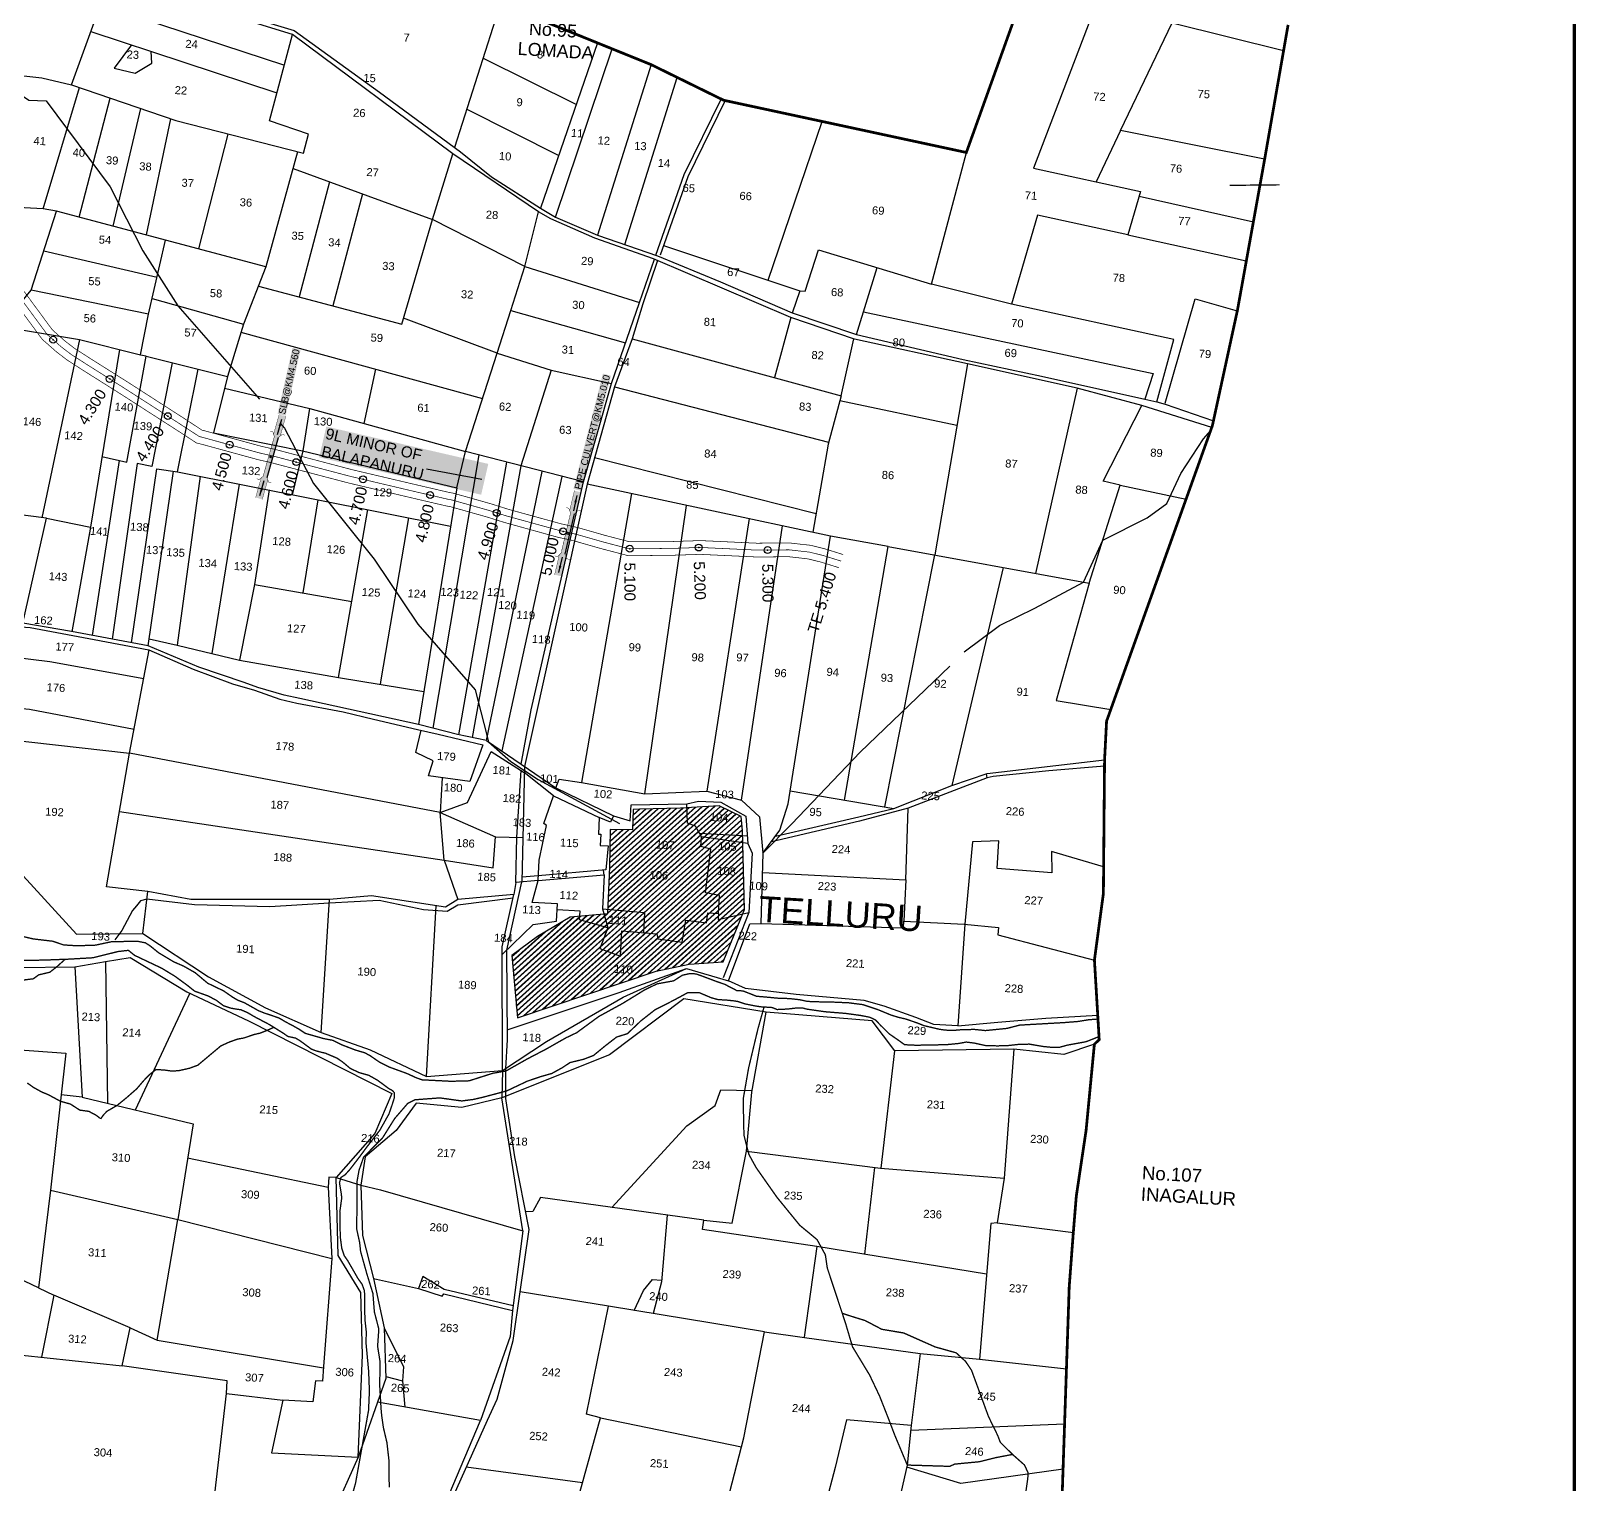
# Model space of a CAD drawing. Header units: inches. Extents: x 200778 to 204446, y 1604088 to 1611636.
# Drawn here: x 202204 to 204445, y 1608455 to 1610563 of the extents above; entities that cross this region are included whole.
import ezdxf
from ezdxf.enums import TextEntityAlignment as Align

# ---------------------------------------------------------------- set-up
doc = ezdxf.new("R2010")
doc.units = ezdxf.units.IN
doc.header["$LTSCALE"] = 15
doc.header["$MEASUREMENT"] = 0
doc.header["$PDMODE"] = 32
doc.header["$PDSIZE"] = 10
doc.linetypes.add('ACAD_ISO02W100', pattern=[15, 12, -3])
doc.linetypes.add('HIDDEN2', pattern=[0.1875, 0.125, -0.0625])
for name, color, linetype in [('CANAL1', 7, 'Continuous'), ('CS', 134, 'Continuous'), ('CSMark', 72, 'Continuous'), ('PLOTS', 7, 'Continuous'), ('PLOTS NO', 7, 'Continuous'), ('RE REMARKS', 7, 'Continuous'), ('ROADS', 1, 'Continuous'), ('STREAMS', 4, 'Continuous'), ('STRUCTURE', 5, 'Continuous'), ('TEXT', 1, 'Continuous'), ('text2', 7, 'Continuous'), ('VILLAGE BOUNDRY', 5, 'Continuous')]:
    doc.layers.add(name, color=color, linetype=linetype)
doc.styles.get("Standard").update_dxf_attribs({"font": 'arial.ttf'})
doc.dimstyles.get("Standard").update_dxf_attribs({"dimtxt": 0.18, "dimasz": 0.18, "dimexe": 0.18, "dimexo": 0.0625, "dimgap": 0.09, "dimtad": 0, "dimtih": 1, "dimtoh": 1, "dimdec": 4, "dimzin": 0, "dimdsep": 46, "dimtxsty": 'Standard', "dimcen": 0.09, "dimadec": 0, "dimazin": 0, "dimtfac": 1, "dimtdec": 4, "dimtofl": 0, "dimtmove": 0, "dimatfit": 3, "dimfxl": 1, "dimtolj": 1, "dimtzin": 0, "dimarcsym": 0})

# ---------------------------------------------------------------- blocks, each defined once
blk = doc.blocks.new('SLB')
at = {"layer": 'STRUCTURE'}
h = blk.add_hatch(dxfattribs=at)
h.set_pattern_fill('DOTS', color=6, scale=20, angle=320.3722, style=0)
h.set_pattern_definition([(320.372247934, (-159.4327, -72.9564), (1.2786241598, 0.5641323054), [0, -1.25])])
h.paths.add_polyline_path([(769699.5, 1706871.1), (769699.5, 1706861.1), (769729.1, 1706861.1), (769732.1, 1706863.1), (769792.1, 1706863.1), (769795.1, 1706861.1), (769824.7, 1706861.1), (769824.7, 1706871.1), (769795.1, 1706871.1), (769792.1, 1706869.1), (769732.1, 1706869.1), (769729.1, 1706871.1)])
at = {"layer": 'STRUCTURE', "color": 6, "const_width": 0.628}
for points in [[(769726.1, 1706877.1), (769726.1, 1706873.1), (769732.1, 1706869.1), (769792.1, 1706869.1), (769798.1, 1706873.1), (769798.1, 1706877.1)], [(769726.1, 1706855.1), (769726.1, 1706859.1), (769732.1, 1706863.1), (769792.1, 1706863.1), (769798.1, 1706859.1), (769798.1, 1706855.1)]]:
    blk.add_lwpolyline(points, dxfattribs=at)
at = {"layer": 'STRUCTURE', "color": 6, "linetype": 'ACAD_ISO02W100', "ltscale": 0.5, "const_width": 0.5}
for points in [[(769699.5, 1706871.1), (769729.1, 1706871.1)], [(769699.5, 1706861.1), (769729.1, 1706861.1)], [(769795.1, 1706871.1), (769824.7, 1706871.1)], [(769795.1, 1706861.1), (769824.7, 1706861.1)]]:
    blk.add_lwpolyline(points, dxfattribs=at)
at = {"layer": 'STRUCTURE', "color": 6}
blk.add_lwpolyline([(769732.1, 1706863.1), (769792.1, 1706863.1)], dxfattribs=at)
blk.add_lwpolyline([(769732.1, 1706863.1), (769792.1, 1706863.1)], dxfattribs=at)
at = {"layer": 'STRUCTURE', "color": 0}
blk.add_circle((769762.1, 1706866.1), 1.24, dxfattribs=at)
for points in [[(769703.8, 1706866), (769726.7, 1706866)], [(769818.6, 1706865.8), (769795.7, 1706865.8)]]:
    blk.add_leader(points, dimstyle='Standard', override={"dimasz": 10, "dimgap": 0.09, "dimtad": 0}, dxfattribs=at)

msp = doc.modelspace()

# ---------------------------------------------------------------- hatches: boundary and pattern name
at = {"layer": 'TEXT'}
h = msp.add_hatch(dxfattribs=at)
h.set_pattern_fill('JIS_RC_15', color=256, scale=0.38684, angle=-3.0356)
h.set_pattern_definition([(41.96442, (194905.1747, 1603777.6763), (-3.8800225, 4.3145865), []), (41.96442, (194905.455, 1603777.6615), (-3.8800225, 4.3145865), []), (41.96442, (194905.735, 1603777.6466), (-3.8800225, 4.3145865), [])])
h.paths.add_polyline_path([(202909.7, 1609131.4), (203111.2, 1609199.3), (203158.8, 1609209.1), (203208.2, 1609212.5), (203239.1, 1609288.4), (203236.2, 1609403.3), (203234.2, 1609423.4), (203202.4, 1609439), (203146.2, 1609435.5), (203087.1, 1609434.2), (203077.9, 1609433.5), (203076.7, 1609404.2), (203044.5, 1609404.4), (203043.4, 1609350.4), (203040.4, 1609282.4), (202986.1, 1609277.5), (202938.8, 1609249.3), (202901.7, 1609221.9)])

# ---------------------------------------------------------------- linework, layer by layer
at = {"layer": 'CANAL1', "color": 200, "const_width": 1}
for points in [[(202194.1, 1610185.3), (202235.2, 1610129.4), (202254.1, 1610112.7), (202268.1, 1610102.1), (202291.4, 1610087.1), (202345.5, 1610053), (202431.8, 1609997.4), (202452.3, 1609983.9), (202457.2, 1609982.7), (202538.6, 1609960.4), (202557.7, 1609956.1), (202564.6, 1609954.3), (202669.8, 1609926.6), (202765, 1609904.2), (202810.5, 1609893.6), (202817.1, 1609892.4), (202871.3, 1609877.1), (202896.6, 1609869.1), (202973.6, 1609847.9), (202990, 1609844.3), (203000.7, 1609841.6), (203036.3, 1609831.4), (203072.7, 1609821.9), (203098.6, 1609822), (203134, 1609822.3), (203175.1, 1609823.7), (203257.1, 1609819.9), (203304.4, 1609820.3), (203320.9, 1609818.4), (203334.9, 1609816.9), (203355.5, 1609811.8), (203382.4, 1609803.4)], [(202179.4, 1610171.7), (202220.4, 1610115.8), (202241.5, 1610097.2), (202256.6, 1610085.7), (202280.6, 1610070.2), (202334.7, 1610036.1), (202420.9, 1609980.6), (202444.1, 1609965.4), (202452.1, 1609963.4), (202533.8, 1609941), (202553, 1609936.7), (202559.5, 1609934.9), (202665, 1609907.2), (202760.5, 1609884.7), (202806.4, 1609874), (202812.6, 1609872.9), (202865.6, 1609857.9), (202891, 1609850), (202968.9, 1609828.4), (202985.4, 1609824.9), (202995.4, 1609822.3), (203031, 1609812.1), (203070.1, 1609801.9), (203098.8, 1609802), (203134.4, 1609802.4), (203175, 1609803.7), (203256.8, 1609799.9), (203303.3, 1609800.3), (203318.6, 1609798.6), (203331.4, 1609797.1), (203350.2, 1609792.5), (203376.4, 1609784.3)]]:
    msp.add_lwpolyline(points, dxfattribs=at)
at = {"layer": 'CANAL1', "color": 1, "linetype": 'HIDDEN2', "ltscale": 4, "const_width": 1}
msp.add_lwpolyline([(202186.7, 1610178.5), (202227.8, 1610122.6), (202247.8, 1610105), (202262.3, 1610093.9), (202286, 1610078.7), (202340.1, 1610044.5), (202426.3, 1609989), (202448.2, 1609974.7), (202454.7, 1609973), (202536.2, 1609950.7), (202555.3, 1609946.4), (202562.1, 1609944.6), (202667.4, 1609916.9), (202762.7, 1609894.4), (202808.4, 1609883.8), (202814.8, 1609882.6), (202868.4, 1609867.5), (202893.8, 1609859.5), (202971.2, 1609838.2), (202987.7, 1609834.6), (202998, 1609832), (203033.7, 1609821.8), (203071.4, 1609811.9), (203098.7, 1609812), (203134.2, 1609812.4), (203175.1, 1609813.7), (203257, 1609809.9), (203303.9, 1609810.3), (203319.7, 1609808.5), (203333.2, 1609807), (203352.9, 1609802.2), (203379.4, 1609793.9)], dxfattribs=at)
at = {"layer": 'CS'}
for p in [(202236.4, 1610115), (202318.5, 1610058.2), (202402.7, 1610004.2), (202492.3, 1609962.7), (202589.1, 1609937.5), (202685.9, 1609912.6), (202783.2, 1609889.7), (202879.8, 1609863.9), (202976.1, 1609837.1), (203072.8, 1609811.9), (203172.8, 1609813.6), (203272.7, 1609810)]:
    msp.add_point(p, dxfattribs=at)
at = {"layer": 'PLOTS'}
for points in [[(202064, 1610530.9), (202129.2, 1610512), (202167.8, 1610500.7), (202220, 1610494.8), (202262.9, 1610484.9), (202319, 1610639.8), (202321.4, 1610648.7), (202367, 1610770.6)], [(203675.3, 1610658.2), (203754, 1610615), (203859.4, 1610574.9), (204021.2, 1610534.8)], [(203754, 1610615), (203658.3, 1610363.9), (203813.6, 1610330.1), (203795, 1610267), (203664.3, 1610295.7), (203626.4, 1610166.7)], [(202304.9, 1610601), (202571.8, 1610513.5)], [(202885.3, 1610602.6), (202818.7, 1610393.7)], [(202291, 1610562.3), (202561, 1610473.3)], [(203784.4, 1610418.4), (203859.4, 1610574.9)], [(202262.9, 1610484.9), (202414.3, 1610433), (202599.7, 1610385.6), (202606.8, 1610413.4), (202550.1, 1610432.5), (202583.8, 1610558)], [(202350, 1610542.9), (202324.8, 1610509), (202355.3, 1610501.6), (202379.5, 1610516.3), (202378.8, 1610533.4)], [(203026, 1610545.6), (202943.5, 1610305.7)], [(202860.1, 1610523.6), (202995.3, 1610456.2)], [(202965.2, 1610293), (203047.4, 1610536.9)], [(203103.9, 1610514.1), (203026, 1610266.6)], [(203065.8, 1610253), (203141.5, 1610495.6)], [(202222.1, 1610305), (202274.6, 1610480.9)], [(202274.2, 1610292.9), (202318.9, 1610465.7)], [(202323.5, 1610279.8), (202363.6, 1610450.3)], [(203110.4, 1610237.8), (203151.8, 1610355), (203205.4, 1610464.2)], [(203211, 1610462), (203156.8, 1610351.6), (203116.9, 1610237.6)], [(202406.4, 1610435.7), (202371.4, 1610267.1)], [(202836.5, 1610449.6), (202969.9, 1610382.4)], [(203273.5, 1610201.4), (203351.7, 1610431.7)], [(202447.7, 1610246.7), (202490.3, 1610413.5)], [(203993.7, 1610377), (203784.4, 1610418.4), (203749.4, 1610344.1)], [(202590.9, 1610387.8), (202545.1, 1610220.8), (202241.2, 1610301.7)], [(202920.6, 1610221.5), (202786.6, 1610289.6), (202815.9, 1610384.6)], [(203319.3, 1610186.1), (203327.2, 1610185.7), (203346.5, 1610245.4), (203510.4, 1610195.7), (203561, 1610386.7)], [(202584.3, 1610363.5), (202786.6, 1610289.6)], [(202637.4, 1610344.1), (202593, 1610177.3)], [(202161.3, 1610134.9), (202170.3, 1610170), (202187, 1610165.7), (202204.6, 1610186.8), (202241.2, 1610301.7), (202222.1, 1610305), (202176.3, 1610307.4), (202137.2, 1610317.1)], [(202685.3, 1610326.6), (202642.1, 1610164.3)], [(203811.6, 1610323.4), (203977.3, 1610285.9)], [(202545.1, 1610220.8), (202512.3, 1610137.5), (202489.3, 1610061.6), (202468.9, 1609980.2), (202598, 1609954.1), (202821.8, 1609900.1), (202834.5, 1609952.8), (202880.3, 1610095.8), (202900.1, 1610157.6), (202920.6, 1610221.5), (202940.6, 1610300.7)], [(202534.1, 1610193), (202742.2, 1610137.6), (202786.6, 1610289.6)], [(202374.7, 1610152.1), (202399.5, 1610259.6)], [(203121.9, 1610251.9), (203319.3, 1610186.1), (203308.5, 1610153.8)], [(203795, 1610267), (203967.1, 1610229.3)], [(202222.9, 1610244.2), (202387.1, 1610205.8)], [(203005.6, 1609908.8), (203046.3, 1610051.7), (203086.8, 1610169.2), (203108.7, 1610231.8)], [(203112.8, 1610230), (203091.9, 1610167.2), (203076.2, 1610116.4), (203050.6, 1610046.8), (203010.8, 1609905.6)], [(202920.6, 1610221.5), (203086.8, 1610169.2)], [(203401.9, 1610122.6), (203431.4, 1610219.7)], [(202274.6, 1610115.3), (202363.3, 1610093.1), (202374.7, 1610152.1), (202204.6, 1610186.8)], [(203837.4, 1610024.8), (203862.1, 1610115.3), (203626.4, 1610166.7), (203510.4, 1610195.7)], [(202380, 1610174.8), (202512.3, 1610137.5)], [(203849.3, 1610023), (203892.9, 1610174.5), (203954, 1610156.9)], [(202880.3, 1610095.8), (202744.7, 1610146.2)], [(202900.1, 1610157.6), (203066.5, 1610110.4)], [(203306.6, 1610147.3), (203282.9, 1610060.1)], [(203412, 1610155.7), (203831.8, 1610066), (203819.7, 1610028.8)], [(202170.3, 1610132.6), (202274.6, 1610115.3), (202219.8, 1609856.9)], [(202508.8, 1610125.9), (202859.2, 1610029.9)], [(203076.2, 1610116.4), (203379.5, 1610033.8), (203397.7, 1610116.3)], [(202332.4, 1610100.8), (202290.5, 1609843.4)], [(202307.1, 1609945.7), (202343.2, 1609937.3), (202371.5, 1610091.1), (202363.2, 1610092.7)], [(202371.5, 1610091.1), (202489.3, 1610061.5)], [(202880.3, 1610095.8), (202958.6, 1610071), (203046.3, 1610051.7)], [(202409.2, 1610081.6), (202379.7, 1609931.1), (202358.2, 1609935.3), (202322, 1609680.6)], [(202349.9, 1609675.4), (202386.7, 1609927.8), (202416.9, 1609923.4), (202446.5, 1610072.3)], [(202687.7, 1609993.6), (202704.3, 1610072.3)], [(202958.6, 1610071), (202914.7, 1609932.2)], [(203562.5, 1610080), (203515.3, 1609802.9)], [(203050.6, 1610046.8), (203361.1, 1609966.5)], [(202485.1, 1610044.8), (202608.8, 1610015.5), (202834.5, 1609952.8)], [(203379.5, 1610033.8), (203360.4, 1609963.8), (203338.3, 1609835.8)], [(203377.5, 1610026.7), (203547.3, 1609991)], [(203721.7, 1610044.7), (203661.4, 1609776)], [(202583.7, 1609890.3), (202599, 1609953.8), (202608.8, 1610015.5)], [(203784.2, 1609903.9), (203759.3, 1609909.8), (203815.5, 1610019.6)], [(202293.4, 1609685.9), (202332.4, 1609939.8)], [(202853.7, 1609947.9), (202787, 1609551.6)], [(202824.9, 1609541.9), (202894.3, 1609937.4)], [(202915.3, 1609499.4), (202929.6, 1609578.1), (203005.6, 1609908.8), (202834.5, 1609952.8)], [(203021.7, 1609944.3), (203343, 1609863.2)], [(201567.1, 1609923.5), (201646.2, 1609900), (201706, 1609873.8), (201730.7, 1609866.3), (201892.9, 1609791.8), (201941.9, 1609774.6), (201971.3, 1609766.3), (202048.3, 1609735.2), (202116.1, 1609707.4), (202148.6, 1609701.5), (202202.9, 1609697.7), (202295.7, 1609680.2), (202375.3, 1609665.1), (202439.6, 1609637.2), (202496.4, 1609615.7), (202528.4, 1609606.6), (202565, 1609593.8), (202589.9, 1609587.9), (202656.9, 1609575.3), (202701.2, 1609564.8), (202764.8, 1609549.8), (202795, 1609542.7), (202859.6, 1609527.5)], [(202374.1, 1609670.9), (202411.1, 1609924.3)], [(202449.4, 1609917), (202416.2, 1609672.1)], [(202416.9, 1609923.4), (202812.8, 1609844.8)], [(202914.7, 1609932.2), (202844.1, 1609538)], [(202865.1, 1609533.7), (202945.9, 1609924.1)], [(202974.4, 1609916.8), (202887, 1609518.8)], [(202466.8, 1609659.9), (202506.6, 1609905.6)], [(202549.6, 1609897.1), (202528.6, 1609760.2), (202506.9, 1609650.3)], [(202821.8, 1609900.1), (202766.2, 1609557)], [(202865.1, 1609533.7), (202965.4, 1609465.1), (202970.4, 1609477.5), (203002.8, 1609472.9), (203094.4, 1609456.1), (203184.4, 1609460.4), (203234.7, 1609447.2), (203261.2, 1609422.9), (203266, 1609370), (203290.3, 1609403.4), (203302.7, 1609442), (203363.9, 1609830.3), (203010.8, 1609905.6), (202920, 1609496.2)], [(203075.2, 1609891.8), (203002.8, 1609472.9)], [(203739.2, 1609761.7), (203784.2, 1609903.9), (203879.7, 1609883.7)], [(202599.1, 1609747.8), (202620.7, 1609882.9)], [(202650.3, 1609624.9), (202693, 1609868.6)], [(203094.4, 1609456.1), (203155.2, 1609874.8)], [(202192.6, 1609704.1), (202226.6, 1609856.1), (202154.2, 1609865.2)], [(202226.6, 1609856.1), (202290.5, 1609843.4), (202263.3, 1609691.5)], [(202751.9, 1609856.9), (202711.8, 1609621.6), (202710.7, 1609615.1)], [(203245.8, 1609855.5), (203184.4, 1609460.4)], [(203234.7, 1609447.2), (203294.5, 1609845.1)], [(203384.3, 1609447.2), (203447.6, 1609815.3), (203363.9, 1609830.3)], [(203442.6, 1609437.3), (203515.3, 1609802.9)], [(203447.6, 1609815.3), (203739.2, 1609761.7), (203691.3, 1609591.7), (203770.5, 1609578.6)], [(203614.5, 1609784.6), (203540, 1609468.2)], [(202528.6, 1609760.2), (202669.7, 1609735.4)], [(202865.1, 1609533.7), (202823.1, 1609542.3), (202787, 1609551.6), (202766.2, 1609557), (202594.4, 1609594.6), (202571.6, 1609599.5), (202533.4, 1609610.7), (202513.3, 1609617.7), (202447.5, 1609640.1), (202374.1, 1609670.9), (202262.9, 1609691.6), (202192.6, 1609704.1), (202153.1, 1609706.2), (202125.8, 1609714.9)], [(202116.1, 1609707.4), (202094.1, 1609593.6), (202138.6, 1609585), (202202.2, 1609578.9), (202353.9, 1609550.2)], [(202367.7, 1609623.2), (202231.5, 1609647.9), (202144.6, 1609658.3), (202108, 1609665.4)], [(202375.6, 1609681.3), (202416.2, 1609672.1), (202506.9, 1609650.3), (202650.3, 1609624.9), (202774, 1609604.9)], [(202800.5, 1609479.7), (202797.8, 1609429.4), (202347.3, 1609515.5), (202375.6, 1609665.1)], [(202132, 1609539.7), (202347.3, 1609515.5)], [(202859.6, 1609527.5), (202840.7, 1609474.2), (202780.6, 1609482.4), (202787.8, 1609504.2), (202762.5, 1609516.2), (202770.1, 1609548.6)], [(202107.2, 1609356.5), (202192.9, 1609337.5), (202270.4, 1609252.5), (202366.7, 1609253.8), (202373.6, 1609314.7), (202313.6, 1609321.6), (202347.3, 1609515.5)], [(202797.8, 1609429.4), (202837.2, 1609443.5), (202871.5, 1609517.9), (202919.8, 1609487.5)], [(202907.7, 1609327.9), (202909.1, 1609393.3), (202915.2, 1609490.4)], [(202920, 1609496.2), (202916.4, 1609328.6)], [(202939.8, 1609330.6), (202941.3, 1609360), (202952.2, 1609410.2), (202948.1, 1609413.5), (202962, 1609453.6), (202919.8, 1609487.5)], [(203305.6, 1609460.5), (203455.6, 1609435.1), (203540, 1609468.2), (203591, 1609485.6), (203761.5, 1609505.5)], [(203761.4, 1609496.6), (203680.5, 1609489.6), (203599.8, 1609481.4), (203591.1, 1609479.4), (203590.4, 1609485.5)], [(202965.4, 1609465.1), (203049, 1609424.3), (203044.8, 1609415.1), (203028.5, 1609422.2)], [(203591.1, 1609479.4), (203476.8, 1609435.6), (203406, 1609416.7), (203278.2, 1609386.7)], [(202962, 1609453.6), (203028.5, 1609422.2), (203027.2, 1609397.9), (203030.8, 1609397.7), (203029.9, 1609381.4), (203041.5, 1609380.8), (203038, 1609345.9), (202940.1, 1609337.3), (202916.6, 1609335.3)], [(203049, 1609424.3), (203073.6, 1609417), (203074.8, 1609440.5), (203155.5, 1609441.8), (203172.6, 1609445.9), (203204.7, 1609444.2), (203241.3, 1609424), (203244, 1609384.5), (203250.2, 1609370.2), (203245.7, 1609284.2), (203208.3, 1609189.4)], [(203201.6, 1609282.9), (203202.9, 1609308.8), (203182.7, 1609312.6), (203190.3, 1609376.1), (203175.9, 1609379.9), (203176.6, 1609393.9), (203168.2, 1609409.3), (203156.6, 1609414), (203155.5, 1609441.8)], [(202332.5, 1609430.7), (202803.4, 1609360.1), (202797.8, 1609429.4)], [(202797.8, 1609429.4), (202877.9, 1609394), (202917.8, 1609393.1)], [(203284.1, 1609394.8), (203325.9, 1609404.7), (203404.9, 1609423), (203455.6, 1609435.1)], [(203473.3, 1609331.4), (203476.8, 1609435.6)], [(203173.6, 1609399.3), (203243.2, 1609395.3)], [(202803.4, 1609360.1), (202874.4, 1609349), (202877.9, 1609394)], [(203244, 1609384.5), (203176.6, 1609393.9)], [(203760.1, 1609350.5), (203684.6, 1609372.6), (203685, 1609341.6), (203605.8, 1609348), (203607.9, 1609387.9), (203569.7, 1609386.5), (203558.6, 1609267.1)], [(202803.4, 1609360.1), (202823.5, 1609302.9), (202805.6, 1609291.8), (202698, 1609308.2), (202637, 1609303.1), (202436.2, 1609303), (202373.6, 1609314.7)], [(203266, 1609370), (203262.8, 1609268.1), (203469.6, 1609262), (203470.1, 1609271.8), (203557.9, 1609267.2), (203607.5, 1609262.6), (203606.5, 1609251.7), (203746.8, 1609215.2)], [(202887.8, 1609223), (202932.6, 1609267), (202966.7, 1609271.5), (202968.1, 1609296.7), (202931.1, 1609298.7), (202939.8, 1609330.6), (202907.7, 1609327.9), (202904.7, 1609310.3)], [(202939.8, 1609330.6), (203035.6, 1609338.7), (203033, 1609289.7), (203041, 1609262.1), (203000, 1609273.7), (203000.7, 1609286.1), (202967.6, 1609287.8)], [(203035.6, 1609338.5), (203034.9, 1609345.6)], [(203265.2, 1609342.4), (203473.3, 1609331.4), (203470.2, 1609271.8)], [(202777.9, 1609046.1), (202888.2, 1609054.9), (202887.7, 1609234.6), (202904.7, 1609310.3), (202823.5, 1609302.9)], [(202892.9, 1609016), (202893, 1609058), (202895.2, 1609099.5), (202894.6, 1609229.7), (202916.4, 1609328.6)], [(202903.5, 1609305.1), (202823.5, 1609294.7), (202807.7, 1609285.6), (202773.6, 1609287.8), (202709.2, 1609301.4), (202636.7, 1609297.9), (202550.7, 1609292.5), (202441.6, 1609295.4), (202372.3, 1609303.3), (202363.3, 1609301.1), (202357.2, 1609293.9), (202351.5, 1609286.9), (202336.2, 1609258), (202325.8, 1609244.3)], [(202366.7, 1609253.8), (202461.7, 1609190.6), (202544.3, 1609145.8), (202625.2, 1609109.9), (202637, 1609303.1)], [(202625.2, 1609109.9), (202696.2, 1609084.9), (202777.9, 1609046.1), (202792.1, 1609293.9)], [(203041, 1609262.1), (203029.5, 1609231.9), (203059.1, 1609220.6), (203061.1, 1609257.5), (203112.2, 1609253), (203113.6, 1609246.2), (203148.6, 1609241.3), (203154.1, 1609273), (203184, 1609269.2), (203185.8, 1609283.8), (203201.6, 1609282.9), (203201.1, 1609274.2), (203245.7, 1609284.2)], [(203033, 1609289.7), (203094.3, 1609284), (203092.7, 1609254.7)], [(203548.6, 1609119.9), (203513.9, 1609121.8), (203487.9, 1609131.7), (203441.7, 1609148.3), (203412.8, 1609156.6), (203314.1, 1609165.4), (203240.8, 1609173.7), (203216, 1609185.2), (203246.9, 1609267.9), (203262.8, 1609268.1)], [(203558.6, 1609267.1), (203548.6, 1609119.9), (203606.5, 1609124.9), (203676.1, 1609130.8), (203751.6, 1609135.3)], [(202182.3, 1609204.4), (202268, 1609205.5), (202312.5, 1609212.9), (202348.1, 1609218.7), (202430.5, 1609168.9), (202519.8, 1609127.2), (202727.8, 1609021.4), (202702.9, 1608963.7), (202646.7, 1608899.6), (202636.1, 1608900.1), (202635.3, 1608885.9), (202640.8, 1608782.1), (202628.5, 1608625.6), (202626.9, 1608604.3), (202616.9, 1608604.9), (202613.3, 1608574.4), (202569.4, 1608576.7), (202553.3, 1608500.5), (202678.8, 1608493.8), (202604.2, 1608327.8)], [(202268, 1609205.5), (202278.4, 1609016.4), (202247.9, 1609019.8)], [(202312.5, 1609212.9), (202315.4, 1609007.5)], [(202888.2, 1609054.9), (202952, 1609096.9), (203063, 1609161.2), (203154.9, 1609202.8), (203216, 1609185.2)], [(202895.1, 1609113.9), (203057.3, 1609167.9), (203154.9, 1609202.8)], [(202355.6, 1608997.7), (202434.7, 1609166.9)], [(203746.7, 1609093), (203702.2, 1609078.4), (203629.7, 1609085.8), (203457.4, 1609083.3), (203424.4, 1609127), (203270.4, 1609139.8), (203151.2, 1609159), (203043.6, 1609077.9), (202887.3, 1609015.1), (202829.2, 1609001.4), (202762.9, 1609007.5), (202734.1, 1608968.1), (202689.1, 1608929.8), (202682.5, 1608888.4), (202711.4, 1608881.8), (202917.9, 1608822.5), (202887.3, 1609015.1)], [(203180.2, 1608837.7), (203221.1, 1608833.3), (203241.9, 1608937.7), (203249.8, 1609023.3), (203270.4, 1609139.8)], [(202046.8, 1608902.1), (202061.9, 1609094), (202254.6, 1609080), (202232.4, 1608881.6), (202215, 1608739.7), (202166.5, 1608762.9), (202111.8, 1608765.8), (202088.8, 1608779.2)], [(203437.4, 1608913.2), (203457.4, 1609083.3)], [(203629.7, 1609085.8), (203615.8, 1608899), (203605.6, 1608834.1), (203596.5, 1608833.1), (203579.9, 1608636.2)], [(202888.2, 1609054.9), (202887.3, 1609015.1)], [(202278.4, 1609016.4), (202439.4, 1608977.5), (202417, 1608838.9)], [(202721.2, 1608139.4), (202766.8, 1608302), (202817.4, 1608438.8), (202866.5, 1608547.7), (202880.3, 1608578.4), (202903.7, 1608663.5), (202913.9, 1608733.8), (202927, 1608824.2), (202906.1, 1608929.9), (202892.7, 1609017.3)], [(203046.9, 1608856.3), (203155.7, 1608974.7), (203196.5, 1609004.3), (203204.7, 1609026.8), (203250.3, 1609026.1)], [(202431.5, 1608928.3), (202635.3, 1608885.9)], [(203241.9, 1608937.7), (203436.6, 1608913.3), (203615.8, 1608899)], [(203427.6, 1608914.4), (203413.4, 1608788.4)], [(202232.4, 1608881.6), (202417, 1608838.9)], [(202646.7, 1608899.6), (202682.5, 1608888.4)], [(202678.8, 1608493.8), (202685, 1608641.9), (202682.7, 1608733.1), (202649.9, 1608786.6), (202646.7, 1608899.6)], [(202682.5, 1608888.4), (202685.3, 1608815.6), (202701, 1608753.1), (202716.5, 1608681.7), (202719.1, 1608608.3), (202678.8, 1608493.8)], [(203590.3, 1608759.5), (203344.2, 1608799.6), (203178.2, 1608824.4), (203180.2, 1608837.7), (202943.4, 1608870.7), (202932.4, 1608850.2), (202921.9, 1608850.1)], [(202387.2, 1608663.6), (202417, 1608838.9), (202640.8, 1608782.1)], [(203127, 1608845.1), (203118.7, 1608748.4), (203106.8, 1608702.3)], [(202917.9, 1608822.5), (202902.8, 1608706.6), (202899.4, 1608669.3), (202856.5, 1608547.4), (202707, 1608573.7)], [(203605.6, 1608834.1), (203716.2, 1608820)], [(203344.2, 1608799.6), (203325.8, 1608667.9)], [(202701, 1608753.1), (202766.1, 1608738.7), (202800.6, 1608727.5), (202802.9, 1608731.1), (202902.8, 1608706.6)], [(202903.7, 1608713.6), (202803.6, 1608737.1), (202772.4, 1608756.1), (202766.1, 1608738.7)], [(203079.1, 1608706.8), (203092.5, 1608736), (203105.8, 1608751.9), (203118.9, 1608750.8)], [(202215, 1608739.7), (202237.5, 1608728.9), (202219.3, 1608639.2)], [(202348.2, 1608681.7), (202237.5, 1608728.9)], [(202912.1, 1608123.3), (203030.1, 1608550.9), (203010.1, 1608556.4), (203041.7, 1608712.9), (202913.9, 1608733.8)], [(203158.3, 1608189.3), (203207.6, 1608404.4), (203238.1, 1608521.9), (203268.2, 1608675.9), (203041.7, 1608712.9)], [(202487.9, 1608586.3), (202488.8, 1608604.8), (202336.7, 1608626.4), (202348.2, 1608681.7), (202387.2, 1608663.6), (202628.4, 1608623.4)], [(202716.5, 1608681.7), (202744.6, 1608624.9), (202743.2, 1608604.6)], [(203268.2, 1608675.9), (203326.3, 1608667.8), (203493.8, 1608644.4), (203579.9, 1608636.2), (203706.2, 1608622.4)], [(202136.4, 1607943.9), (202135.3, 1608046), (202144, 1608253.6), (202150.1, 1608337.7), (202167.2, 1608452.6), (202191.6, 1608642.2), (202336.7, 1608626.4)], [(203493.8, 1608644.4), (203481.1, 1608539.8), (203475.3, 1608482.6), (203454.6, 1608391), (203436.4, 1608307.9)], [(202719, 1608611), (202743.2, 1608604.6), (202746.7, 1608566.7)], [(202452.3, 1608282.8), (202487.9, 1608586.5), (202569.4, 1608576.7)], [(202782.8, 1608373.5), (202856.5, 1608547.4)], [(203030.1, 1608550.9), (203234.8, 1608509.2)], [(203481.1, 1608539.8), (203387, 1608548.4), (203370.7, 1608479.2), (203314.8, 1608266.5), (203267.4, 1608252.1), (203266.7, 1608235.4)], [(203480.4, 1608533.2), (203703.5, 1608542.4)], [(203004.1, 1608456.6), (202835.7, 1608479.4)], [(203701.3, 1608476.8), (203553.2, 1608455.7), (203474.5, 1608479.3)]]:
    msp.add_lwpolyline(points, dxfattribs=at)
at = {"layer": 'ROADS', "linetype": 'ACAD_ISO02W100'}
for points in [[(201951.5, 1610883.9), (201950.3, 1610843.1), (201996.4, 1610763.5), (202100.3, 1610595), (202167.5, 1610486), (202200.9, 1610462.7), (202226.2, 1610461.4), (202319.3, 1610336.7), (202366.5, 1610244), (202417.4, 1610164.3), (202572.1, 1609986.8), (202614.2, 1609906.7), (202701.9, 1609796.5), (202765.4, 1609702.4), (202848.3, 1609607.3), (202861.2, 1609558.3), (202867.7, 1609531.9), (202900.5, 1609503.2), (202939.9, 1609477), (203057.8, 1609413.3)], [(203266, 1609370), (203307.8, 1609412.7), (203407.2, 1609516.8), (203558, 1609662.1), (203609.3, 1609700.5), (203660.5, 1609725.5), (203731, 1609763.2), (203759, 1609824.4), (203823.1, 1609856.6), (203852, 1609877.5), (203871.9, 1609920.9), (203905, 1609971.5), (203915.3, 1609983.1)]]:
    msp.add_lwpolyline(points, dxfattribs=at)
at = {"layer": 'ROADS', "color": 1}
for points in [[(203917, 1609987.9), (203815.5, 1610019.6), (203721.7, 1610044.7), (203562.5, 1610080), (203398.6, 1610116.1), (203306.6, 1610147.3), (203107.1, 1610232.4), (203022, 1610262.2), (202958.2, 1610290.4), (202940.6, 1610300.7), (202815.9, 1610384.6), (202583.8, 1610558), (202319, 1610639.8), (202271.3, 1610673.5), (202227.5, 1610697.4), (202188.9, 1610703.4), (202166.5, 1610717.9), (202133.3, 1610739.5), (201990.3, 1610822.7), (201891.5, 1610873.2)], [(202191, 1610708.2), (202229.4, 1610702.6), (202321.4, 1610648.7), (202424.5, 1610612.1), (202490.9, 1610592.3), (202586.2, 1610563.8), (202709.8, 1610474.2), (202827.2, 1610387.5), (202872.3, 1610351.3), (202943.5, 1610305.7), (202965.2, 1610293), (203026, 1610266.6), (203112.8, 1610237), (203204.5, 1610198.9), (203308.4, 1610153.9), (203401.9, 1610122.6), (203556.6, 1610086.3), (203670.2, 1610062), (203819.7, 1610028.8), (203837.4, 1610024.8), (203849.2, 1610021.7), (203919.4, 1609997.2)]]:
    msp.add_lwpolyline(points, dxfattribs=at)
at = {"layer": 'STREAMS', "const_width": 1.93}
for points in [[(203751.9, 1609129.6), (203738.6, 1609128.6), (203723.2, 1609126.1), (203703.5, 1609124.5), (203638.3, 1609120.8), (203619.8, 1609116), (203588.6, 1609112.9), (203573.1, 1609114.5), (203555.8, 1609114.3), (203548.5, 1609113.7), (203541.6, 1609113), (203535.2, 1609113.3), (203529.1, 1609113.7), (203520.8, 1609115), (203512.5, 1609117), (203499.9, 1609119.9), (203489.8, 1609123.9), (203473, 1609129.7), (203462.8, 1609132), (203452, 1609135.3), (203432.3, 1609143.4), (203411.1, 1609150.5), (203390, 1609153.2), (203369.5, 1609154.1), (203357.8, 1609154.5), (203343.8, 1609154.6), (203330.4, 1609155.2), (203319.4, 1609157.6), (203307.9, 1609158.9), (203296.6, 1609159.7), (203288.2, 1609159.8), (203277.8, 1609160.8), (203264.6, 1609162), (203256.7, 1609162.6), (203247.5, 1609166.3), (203236.9, 1609170.4), (203228, 1609170.9), (203210.5, 1609180), (203199.1, 1609183.9), (203186.9, 1609188.5), (203175.9, 1609192.6), (203168.7, 1609195.1), (203160, 1609195.6), (203149.2, 1609193.2), (203136.4, 1609185), (203112.2, 1609180.6), (203093.5, 1609171.4), (203079, 1609162.4), (203061.3, 1609151.6), (203042.6, 1609141.4), (203028, 1609133.4), (202995.8, 1609109.8), (202980.3, 1609102.4), (202950.9, 1609085.7), (202924.4, 1609071.9), (202893.3, 1609054.3), (202874.3, 1609051), (202839.8, 1609040), (202813.5, 1609039.3), (202787.8, 1609040.6), (202771.7, 1609041.4), (202763.3, 1609044.3), (202749.6, 1609050.6), (202723.5, 1609060.1), (202710.3, 1609066.7), (202696.4, 1609076.3), (202688.3, 1609080.7), (202674.6, 1609084.7), (202655.2, 1609092.2), (202642.1, 1609098.7), (202629, 1609101.2), (202602, 1609108.9), (202592.7, 1609115.1), (202584, 1609120), (202574.2, 1609125.1), (202564.4, 1609130.9), (202551.5, 1609135.5), (202543.5, 1609138), (202534.3, 1609141.7), (202522.6, 1609148.3), (202513.5, 1609153.4), (202504.2, 1609156.9), (202496.7, 1609161.4), (202483.5, 1609170.5), (202460.5, 1609181.6), (202442.3, 1609196.9), (202425.8, 1609206.3), (202411.3, 1609212.6), (202389.3, 1609225.8), (202376.6, 1609236.1), (202370.1, 1609240.2), (202359.4, 1609242.3), (202338.7, 1609242.1), (202321.2, 1609241.8), (202297.7, 1609236.8), (202271, 1609235.9), (202251.6, 1609237.1), (202235.7, 1609242.5), (202207.7, 1609245.8), (202184.4, 1609251.2)], [(202192.8, 1609186.1), (202207.6, 1609188), (202215.4, 1609193.7), (202231.5, 1609197.5), (202241.4, 1609205.2), (202253.8, 1609216.3)], [(202193.6, 1609214.7), (202222, 1609215.1), (202259.1, 1609216.5), (202294, 1609218.5), (202330.3, 1609227.5), (202345.5, 1609229.3), (202354.5, 1609222), (202393.9, 1609203.3), (202413, 1609191.7), (202430.8, 1609178.7), (202441.5, 1609170.1), (202461.2, 1609163.1), (202473.1, 1609156.8), (202483.6, 1609148.9), (202493.6, 1609145.5), (202501.6, 1609144.1), (202508.9, 1609143), (202518, 1609139.1), (202526.3, 1609134.2), (202532.7, 1609130.7), (202549.1, 1609122.1), (202554.3, 1609119), (202571.2, 1609108.4), (202576.8, 1609104.4), (202588, 1609102), (202594.2, 1609098.3), (202603.2, 1609091.7), (202610.8, 1609086.1), (202616.6, 1609083.8), (202623.8, 1609081.8), (202631.2, 1609080.1), (202648.1, 1609072.9), (202655.4, 1609067.9), (202659.4, 1609064.7), (202667.3, 1609058), (202680.2, 1609051.9), (202694.2, 1609048), (202707, 1609040.8), (202723, 1609028.9), (202728.8, 1609025.7), (202731.4, 1609022.5), (202731.3, 1609015.4), (202728.3, 1609005.9), (202723.5, 1608992), (202710.3, 1608968.4), (202690.7, 1608943.1), (202681.1, 1608930), (202666.9, 1608911.5), (202659.8, 1608903.6), (202653.8, 1608899.8), (202651.7, 1608892), (202654.1, 1608877.7), (202655, 1608870.1), (202652.2, 1608849.9), (202652.7, 1608841.9), (202652.5, 1608831.8), (202652.7, 1608822), (202652.8, 1608814.2), (202655, 1608797), (202658.6, 1608786.3), (202663.6, 1608779.2), (202678.6, 1608753.1), (202684.5, 1608744.8), (202687.9, 1608735.5), (202688.3, 1608724.7), (202688.3, 1608710.3), (202688.6, 1608694.1), (202690.6, 1608675.9), (202690.2, 1608659.6), (202694, 1608619.1), (202695.1, 1608590.1), (202693.9, 1608562.1), (202675, 1608456.2), (202668.7, 1608433.9)], [(202723.9, 1608450.2), (202723.3, 1608491), (202720.5, 1608515.3), (202715.4, 1608537), (202712.9, 1608554.5), (202712, 1608564.2), (202710, 1608599.2), (202710.7, 1608631.7), (202707, 1608655), (202708.8, 1608679.8), (202702.3, 1608704.8), (202700.2, 1608731.5), (202691.6, 1608759.3), (202682.3, 1608792.6), (202681, 1608805.2), (202676.4, 1608826.2), (202677, 1608847.9), (202677, 1608883.1), (202677.3, 1608894.8), (202680.1, 1608910.3), (202686.8, 1608929.5), (202714, 1608956.9), (202731.8, 1608985.3), (202750.6, 1609007.1), (202761.2, 1609012.5), (202797.2, 1609015.2), (202829, 1609010.8), (202845.6, 1609012.9), (202859.9, 1609016.2), (202894.2, 1609025.3), (202924, 1609039.4), (202943.3, 1609046), (202959.6, 1609050.6), (202974.9, 1609059), (202986.2, 1609066.5), (203005.7, 1609071.2), (203020.1, 1609076.7), (203036.8, 1609090.4), (203053.7, 1609103.5), (203069.4, 1609108.4), (203088.8, 1609126.9), (203109.5, 1609143.1), (203135.7, 1609156.4), (203156.6, 1609167.7), (203173.5, 1609167.9), (203191, 1609160.5), (203200.9, 1609157.8), (203213.3, 1609157.1), (203222.8, 1609156.1), (203229, 1609155.2), (203240.2, 1609151.5), (203254.3, 1609148.7), (203262.6, 1609147.4), (203279.4, 1609146.3), (203286.5, 1609143.4), (203301.3, 1609144.1), (203312.7, 1609145.4), (203323.3, 1609145.7), (203329.6, 1609144), (203356, 1609140.2), (203385.8, 1609137.8), (203407.7, 1609134.8), (203420.9, 1609132.2), (203429.4, 1609128.2), (203436.1, 1609121), (203449.1, 1609108.1), (203463.3, 1609098.3), (203471.4, 1609092.4), (203479.6, 1609092), (203489.9, 1609091.5), (203501.1, 1609092), (203530.8, 1609092.3), (203550.1, 1609094.2), (203560.9, 1609096.2), (203572.6, 1609094.7), (203588.6, 1609091.2), (203605.2, 1609090.7), (203619.3, 1609090.9), (203637.4, 1609092.9), (203652.4, 1609093.2), (203672.5, 1609089.8), (203685.5, 1609088.5), (203695.7, 1609088.5), (203707.7, 1609091.8), (203734.6, 1609096.7), (203747.3, 1609101.7), (203753.5, 1609104.3)], [(203267.6, 1609147.1), (203258.8, 1609115.8), (203245.1, 1609058.3), (203237.3, 1609013.4), (203238.4, 1608961.1), (203245.6, 1608933.1), (203256.2, 1608913.9), (203286.3, 1608871), (203319.4, 1608830.4), (203344.5, 1608809.6), (203356.5, 1608787.5), (203359.3, 1608768.4), (203385.7, 1608688.5), (203395.9, 1608654.1), (203420.6, 1608613.3), (203435.1, 1608582.8), (203448, 1608550), (203457.1, 1608526.1), (203475.3, 1608482.6), (203536.8, 1608480.7), (203544, 1608483.9), (203558.9, 1608485.4), (203579.9, 1608487.4), (203603.5, 1608493.3), (203628, 1608498), (203645.4, 1608482.6), (203650.5, 1608471.4), (203650.1, 1608463.1), (203642.7, 1608411.9)], [(202198.8, 1609036.9), (202208, 1609030.3), (202220, 1609023.7), (202229.5, 1609019.8), (202247, 1609010.3), (202261.4, 1609006.3), (202275, 1608997.5), (202288.1, 1608995.7), (202298.8, 1608990), (202304.1, 1608985.9), (202305.8, 1608985.4), (202309.3, 1608990.4), (202314.4, 1608995.8), (202329.3, 1609004.4), (202343, 1609015.6), (202357.6, 1609028.4), (202368.4, 1609041), (202376.1, 1609048.9), (202385.6, 1609056.4), (202398, 1609055.6), (202408.3, 1609054.1), (202418.5, 1609054.7), (202434.1, 1609058.2), (202446.3, 1609062.7), (202479.7, 1609090.7), (202492.1, 1609096.3), (202503.9, 1609100.5), (202513, 1609102.1), (202528, 1609107.2), (202536.7, 1609109.2), (202546.1, 1609112.9), (202556.6, 1609117.6)], [(203628, 1608498), (203610.3, 1608515.5), (203606.4, 1608525.7), (203593.1, 1608553), (203577.6, 1608595.3), (203568.6, 1608619.9), (203559.9, 1608632.9), (203546.2, 1608645.4), (203515.6, 1608654), (203490.8, 1608665), (203470.1, 1608674.2), (203438.4, 1608679.5), (203414.2, 1608692.2), (203394.8, 1608698.2), (203381, 1608702.7)]]:
    msp.add_lwpolyline(points, dxfattribs=at)
at = {"layer": 'TEXT'}
msp.add_lwpolyline([(202909.7, 1609131.4), (203111.2, 1609199.3), (203158.8, 1609209.1), (203208.2, 1609212.5), (203239.1, 1609288.4), (203236.2, 1609403.3), (203234.2, 1609423.4), (203202.4, 1609439), (203146.2, 1609435.5), (203087.1, 1609434.2), (203077.9, 1609433.5), (203076.7, 1609404.2), (203044.5, 1609404.4), (203043.4, 1609350.4), (203040.4, 1609282.4), (202986.1, 1609277.5), (202938.8, 1609249.3), (202901.7, 1609221.9)], close=True, dxfattribs=at)
at = {"layer": 'text2', "color": 5, "const_width": 5}
msp.add_lwpolyline([(200780, 1611026.5), (204443, 1611026.5), (204443, 1604090.9), (200780, 1604090.9)], close=True, dxfattribs=at)
at = {"layer": 'VILLAGE BOUNDRY'}
for points, const_width in [([(202885.3, 1610602.6), (203103.9, 1610514.1), (203208.9, 1610462.5), (203561, 1610386.7), (203639.2, 1610604.8)], 4), ([(204027.7, 1610571.9), (203993.7, 1610377), (203954.3, 1610158.2), (203917.9, 1609990.5), (203764.4, 1609561.7), (203761.5, 1609505.5), (203760.6, 1609406.8), (203759.8, 1609311.9), (203746.8, 1609215.2), (203753.7, 1609099.8), (203746.7, 1609093), (203734.7, 1608968.1), (203720.5, 1608872.8), (203716, 1608817.9), (203710.2, 1608740.9), (203699.5, 1608423.4)], 4), ([(203943, 1610339), (204015.7, 1610339.8)], 1.87)]:
    msp.add_lwpolyline(points, dxfattribs=dict(at, const_width=const_width))

# ---------------------------------------------------------------- block references
at = {"layer": 'STRUCTURE', "color": 0}
for p, rotation in [((1634785.7, 403863.7, 100), 74.1737447763823), ((1688490.1, 470012, 100), 76.77557066952183)]:
    msp.add_blockref('SLB', p, dxfattribs=dict(at, rotation=rotation))

# ---------------------------------------------------------------- texts
at = {"layer": 'CSMark', "color": 1}
for s, rotation, p in [('4.300', 57.7476, (202307.8, 1610041.3)), ('4.400', 57.2324, (202391.8, 1609987.4)), ('4.500', 74.693, (202488.1, 1609951)), ('4.600', 75.2817, (202584, 1609924.3)), ('4.700', 76.7115, (202684.5, 1609901.5)), ('4.800', 76.9058, (202781.3, 1609876)), ('4.900', 72.6176, (202875.1, 1609849.8)), ('5.000', 77.8142, (202962.3, 1609828)), ('TE 5.400', 72.6285, (203365.1, 1609777.4))]:
    msp.add_text(s, height=16, rotation=rotation, dxfattribs=at).set_placement(p, align=Align.MIDDLE_RIGHT)
for s, rotation, p in [('5.100', 270.2104, (203072.9, 1609791.9)), ('5.200', 271.9097, (203173.5, 1609793.6)), ('5.300', 270.4986, (203272.9, 1609790))]:
    msp.add_text(s, height=16, rotation=rotation, dxfattribs=at).set_placement(p, align=Align.MIDDLE_LEFT)
at = {"layer": 'PLOTS NO'}
for s, height, p in [('24', 11.61, (202427.9, 1610538.7)), ('7', 11.6, (202744.3, 1610547.8)), ('23', 11.61, (202342.7, 1610523.3)), ('8', 11.6, (202938, 1610523.3)), ('15', 11.61, (202686.1, 1610489.4)), ('22', 11.61, (202412.4, 1610471.5)), ('72', 11.61, (203744.7, 1610462.3)), ('75', 11.61, (203896.1, 1610466.1)), ('26', 11.61, (202671.2, 1610438.8)), ('9', 11.6, (202908.2, 1610454.1)), ('41', 11.61, (202207.6, 1610398.1)), ('11', 11.61, (202987.2, 1610409.4)), ('12', 11.61, (203025.9, 1610398.6)), ('40', 11.61, (202264.4, 1610381.2)), ('10', 11.61, (202882.7, 1610375.9)), ('13', 11.61, (203078.9, 1610390.8)), ('39', 11.61, (202312.7, 1610369.9)), ('38', 11.61, (202361, 1610361.1)), ('27', 11.61, (202690.5, 1610352.7)), ('14', 11.61, (203113.1, 1610366)), ('76', 11.61, (203855.8, 1610358.1)), ('37', 11.61, (202422.3, 1610337.2)), ('65', 11.61, (203149.1, 1610329.7)), ('36', 11.61, (202506.7, 1610308.9)), ('66', 11.61, (203231.6, 1610318.2)), ('71', 11.61, (203645.5, 1610318.8)), ('28', 11.61, (202863.7, 1610290.9)), ('69', 11.61, (203423.9, 1610297.2)), ('77', 11.61, (203868, 1610281.9)), ('35', 11.61, (202581.8, 1610260.5)), ('54', 11.61, (202302.3, 1610254.7)), ('34', 11.61, (202635.1, 1610250.8)), ('33', 11.61, (202713.4, 1610216.6)), ('29', 11.61, (203001.8, 1610223.9)), ('55', 11.61, (202287.1, 1610194.5)), ('67', 11.61, (203213.8, 1610207.7)), ('78', 11.61, (203772.9, 1610199.5)), ('58', 11.61, (202463.4, 1610177.1)), ('32', 11.61, (202827.6, 1610175.5)), ('68', 11.61, (203364.4, 1610178.6)), ('30', 11.61, (202989, 1610160.2)), ('56', 11.61, (202280.3, 1610140.8)), ('81', 11.61, (203179.8, 1610135.5)), ('70', 11.61, (203625.7, 1610133.7)), ('57', 11.61, (202426.4, 1610120)), ('59', 11.61, (202696.6, 1610112.6)), ('80', 11.61, (203453.7, 1610105.9)), ('31', 11.61, (202973.7, 1610095.3)), ('82', 11.61, (203336, 1610087.3)), ('69', 11.61, (203616.1, 1610090.5)), ('79', 11.61, (203897.8, 1610089.2)), ('60', 11.61, (202599.9, 1610064.7)), ('64', 11.61, (203054.5, 1610077.6)), ('62', 11.61, (202882.7, 1610012.6)), ('83', 11.61, (203318, 1610012.6)), ('146', 11.61, (202191.9, 1609991.2)), ('140', 11.61, (202325.3, 1610012.3)), ('131', 11.61, (202520.2, 1609996.7)), ('130', 11.61, (202614.2, 1609991.4)), ('61', 11.61, (202764.3, 1610010.9)), ('142', 11.61, (202252.2, 1609970.8)), ('139', 11.61, (202352.8, 1609984.8)), ('63', 11.61, (202970.1, 1609978.9)), ('89', 11.61, (203827.5, 1609945.7)), ('84', 11.61, (203180.5, 1609944.4)), ('87', 11.61, (203617.1, 1609929.9)), ('132', 11.61, (202509.7, 1609919.9)), ('86', 11.61, (203438, 1609913.4)), ('129', 11.61, (202700.6, 1609888.7)), ('85', 11.61, (203154.3, 1609899.3)), ('88', 11.61, (203718.8, 1609892.1)), ('138', 11.61, (202347.7, 1609838.3)), ('141', 11.61, (202289.6, 1609832)), ('128', 11.61, (202554, 1609817.4)), ('137', 11.61, (202370.7, 1609804.8)), ('135', 11.61, (202400.2, 1609801.4)), ('126', 11.61, (202632.8, 1609805.7)), ('143', 11.61, (202229.7, 1609766.4)), ('134', 11.61, (202446.8, 1609785.9)), ('133', 11.61, (202498.2, 1609781.1)), ('125', 11.61, (202683.8, 1609743.5)), ('123', 11.61, (202797.8, 1609743.8)), ('121', 11.61, (202865.5, 1609743.6)), ('90', 11.61, (203773.8, 1609746.7)), ('124', 11.61, (202750.3, 1609741.6)), ('122', 11.61, (202825.7, 1609739.7)), ('120', 11.61, (202881.6, 1609724.8)), ('162', 11.61, (202208.5, 1609703)), ('119', 11.61, (202908.1, 1609710.6)), ('127', 11.61, (202575.3, 1609690.9)), ('100', 11.61, (202984.7, 1609693)), ('177', 11.61, (202239.4, 1609664.4)), ('118', 11.61, (202930.6, 1609675.4)), ('99', 11.61, (203070.8, 1609663.5)), ('98', 11.61, (203162, 1609648.9)), ('97', 11.61, (203227, 1609648.7)), ('138', 11.61, (202586, 1609609.1)), ('96', 11.61, (203282.1, 1609626.3)), ('94', 11.61, (203357.9, 1609627.7)), ('93', 11.61, (203436.5, 1609619.2)), ('92', 11.61, (203514, 1609610.8)), ('176', 11.61, (202226.6, 1609605.3)), ('91', 11.61, (203633.5, 1609599)), ('178', 11.61, (202558.8, 1609520.1)), ('179', 11.61, (202793.1, 1609505.5)), ('181', 11.61, (202873.5, 1609485.3)), ('180', 11.61, (202802.8, 1609460.1)), ('101', 11.61, (202942.4, 1609473.3)), ('187', 11.61, (202551.3, 1609435.2)), ('182', 11.61, (202888.2, 1609444.6)), ('102', 11.61, (203020.2, 1609451)), ('103', 11.61, (203196.4, 1609450.5)), ('225', 11.61, (203495.3, 1609448.3)), ('192', 11.61, (202224.5, 1609425)), ('183', 11.61, (202902.6, 1609409.6)), ('104', 11.61, (203188.7, 1609417)), ('95', 11.61, (203333.1, 1609424.6)), ('226', 11.61, (203618, 1609425.7)), ('116', 11.61, (202922.1, 1609388.8)), ('186', 11.61, (202820.6, 1609379.6)), ('115', 11.61, (202971.2, 1609380.1)), ('107', 11.61, (203110.4, 1609377)), ('105', 11.61, (203200.6, 1609374.9)), ('224', 11.61, (203365.4, 1609370.8)), ('188', 11.61, (202555.7, 1609359.1)), ('185', 11.61, (202851.4, 1609330.6)), ('114', 11.61, (202955.9, 1609334.7)), ('106', 11.61, (203101.2, 1609333.3)), ('108', 11.61, (203199.4, 1609339)), ('112', 11.61, (202970.6, 1609304)), ('109', 11.61, (203245.8, 1609317.5)), ('223', 11.61, (203345.2, 1609317.1)), ('227', 11.61, (203644.9, 1609296.5)), ('113', 11.61, (202916.5, 1609283.1)), ('111', 11.61, (203042.1, 1609267.7)), ('193', 11.61, (202291.5, 1609244.5)), ('184', 11.61, (202875.7, 1609242)), ('222', 11.61, (203230.1, 1609245.1)), ('191', 11.61, (202501.5, 1609226.3)), ('190', 11.61, (202677.5, 1609193.1)), ('110', 11.61, (203049.8, 1609196.6)), ('221', 11.61, (203386.1, 1609205.2)), ('189', 11.61, (202823.3, 1609174.1)), ('228', 11.61, (203616.3, 1609168.8)), ('213', 11.61, (202277.3, 1609127.6)), ('220', 11.61, (203052.1, 1609121.6)), ('214', 11.61, (202336.5, 1609104.8)), ('118', 11.61, (202916.8, 1609097.7)), ('229', 11.61, (203475.4, 1609107.8)), ('232', 11.61, (203341.6, 1609023.3)), ('215', 11.61, (202535.3, 1608993)), ('231', 11.61, (203503.4, 1609000.3)), ('216', 11.61, (202682.7, 1608951.5)), ('218', 11.61, (202897.3, 1608947.2)), ('230', 11.61, (203653.2, 1608950.2)), ('310', 11.61, (202321.1, 1608923.5)), ('217', 11.61, (202793, 1608930.1)), ('234', 11.61, (203162.8, 1608912.7)), ('309', 11.61, (202508.6, 1608870)), ('235', 11.61, (203296, 1608868.4)), ('236', 11.61, (203498.3, 1608841.5)), ('260', 11.61, (202782.2, 1608822.2)), ('241', 11.61, (203008.5, 1608802)), ('311', 11.61, (202286.8, 1608785.6)), ('262', 11.61, (202770, 1608739.7)), ('239', 11.61, (203207.1, 1608754.2)), ('308', 11.61, (202510.5, 1608727.8)), ('261', 11.61, (202843.7, 1608730.2)), ('240', 11.61, (203100.7, 1608722)), ('238', 11.61, (203443.9, 1608727.6)), ('237', 11.61, (203622.6, 1608733.6)), ('263', 11.61, (202797, 1608676.5)), ('312', 11.61, (202257.8, 1608660.3)), ('264', 11.61, (202721.6, 1608632.2)), ('307', 11.61, (202514.5, 1608604.3)), ('306', 11.61, (202645.4, 1608612.3)), ('242', 11.61, (202945, 1608612.3)), ('243', 11.61, (203122.1, 1608612)), ('265', 11.61, (202726, 1608589.3)), ('244', 11.61, (203307.8, 1608559.7)), ('245', 11.61, (203576.4, 1608577.1)), ('252', 11.61, (202926.6, 1608519.4)), ('304', 11.61, (202294.9, 1608495.7)), ('246', 11.61, (203558.8, 1608497.3)), ('251', 11.61, (203101.8, 1608479.8))]:
    msp.add_text(s, height=height, rotation=356.9644, dxfattribs=at).set_placement(p)
at = {"layer": 'PLOTS NO', "color": 5}
msp.add_text('TELLURU ', height=37.41, rotation=356.4663, dxfattribs=at).set_placement((203258.8, 1609270.9))
at = {"layer": 'STRUCTURE', "color": 5, "attachment_point": 1, "bg_fill": 1, "box_fill_scale": 1.1, "bg_fill_color": 7, "bg_fill_true_color": 16777215, "bg_fill_transparency": 0}
for s, insert, char_height, width, rotation in [('SLB@KM4.560', (202563.1, 1610008.3), 10, 96.041, 77.2309), ('PIPE CULVERT@KM5.010', (202992.3, 1609899.5), 10, 170.448, 75.6477), ('{\\C1;9L MINOR OF BALAPANURU}', (202633.8, 1609987.2), 16, 237.917, 347.0157)]:
    msp.add_mtext(s, dxfattribs=dict(at, insert=insert, char_height=char_height, width=width, rotation=rotation))
at = {"layer": 'TEXT'}
for s, height, rotation, p in [('  No.95', 18.7, 356.4663, (202911.6, 1610558.4)), ('LOMADA', 18.7, 356.4663, (202909.7, 1610528.4)), ('No.107', 19.34, 356.9644, (203815.3, 1608897.1)), ('INAGALUR', 19.34, 356.9644, (203813.7, 1608866.1))]:
    msp.add_text(s, height=height, rotation=rotation, dxfattribs=at).set_placement(p)

# ---------------------------------------------------------------- leaders
at = {"layer": 'RE REMARKS', "color": 1}
msp.add_leader([(202858.2, 1609912.4), (202778, 1609927.4)], dimstyle='Standard', override={"dimasz": 40}, dxfattribs=at)

doc.saveas('drawing.dxf')
